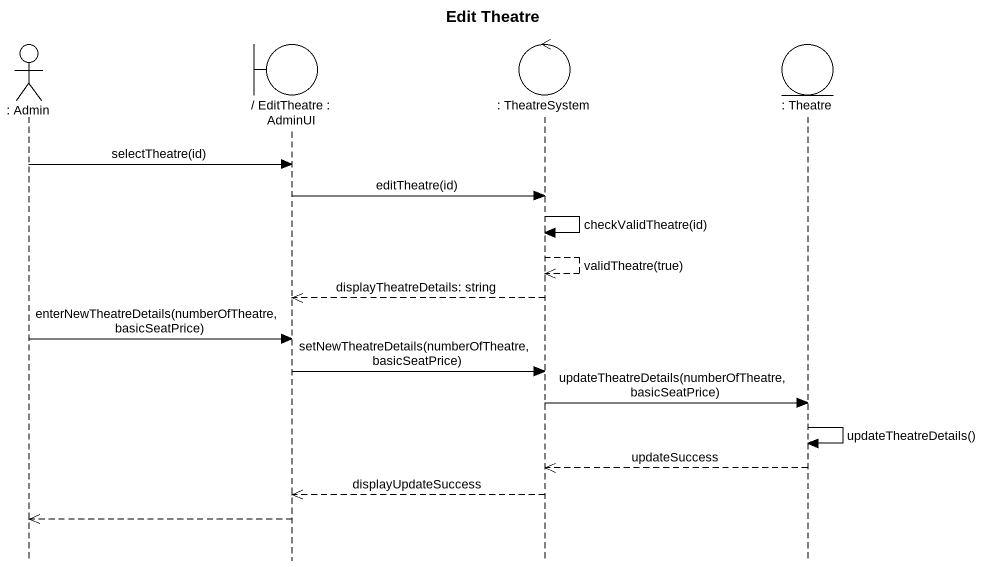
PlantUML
@startuml
title Edit Theatre
hide footbox
actor ": Admin" as Admin
boundary "/ EditTheatre : AdminUI" as EditTheatre_AdminUI
control ": TheatreSystem" as TheatreSystem
entity ": Theatre" as Theatre

Admin -> EditTheatre_AdminUI : selectTheatre(id)
EditTheatre_AdminUI -> TheatreSystem : editTheatre(id)
TheatreSystem -> TheatreSystem : checkValidTheatre(id)
TheatreSystem -->> TheatreSystem : validTheatre(true)
TheatreSystem -->> EditTheatre_AdminUI : displayTheatreDetails: string
Admin -> EditTheatre_AdminUI : enterNewTheatreDetails(numberOfTheatre, basicSeatPrice)
EditTheatre_AdminUI -> TheatreSystem : setNewTheatreDetails(numberOfTheatre, basicSeatPrice)
TheatreSystem -> Theatre : updateTheatreDetails(numberOfTheatre, basicSeatPrice)
Theatre -> Theatre : updateTheatreDetails()
Theatre -->> TheatreSystem : updateSuccess
TheatreSystem -->> EditTheatre_AdminUI : displayUpdateSuccess
EditTheatre_AdminUI -->> Admin
@enduml
